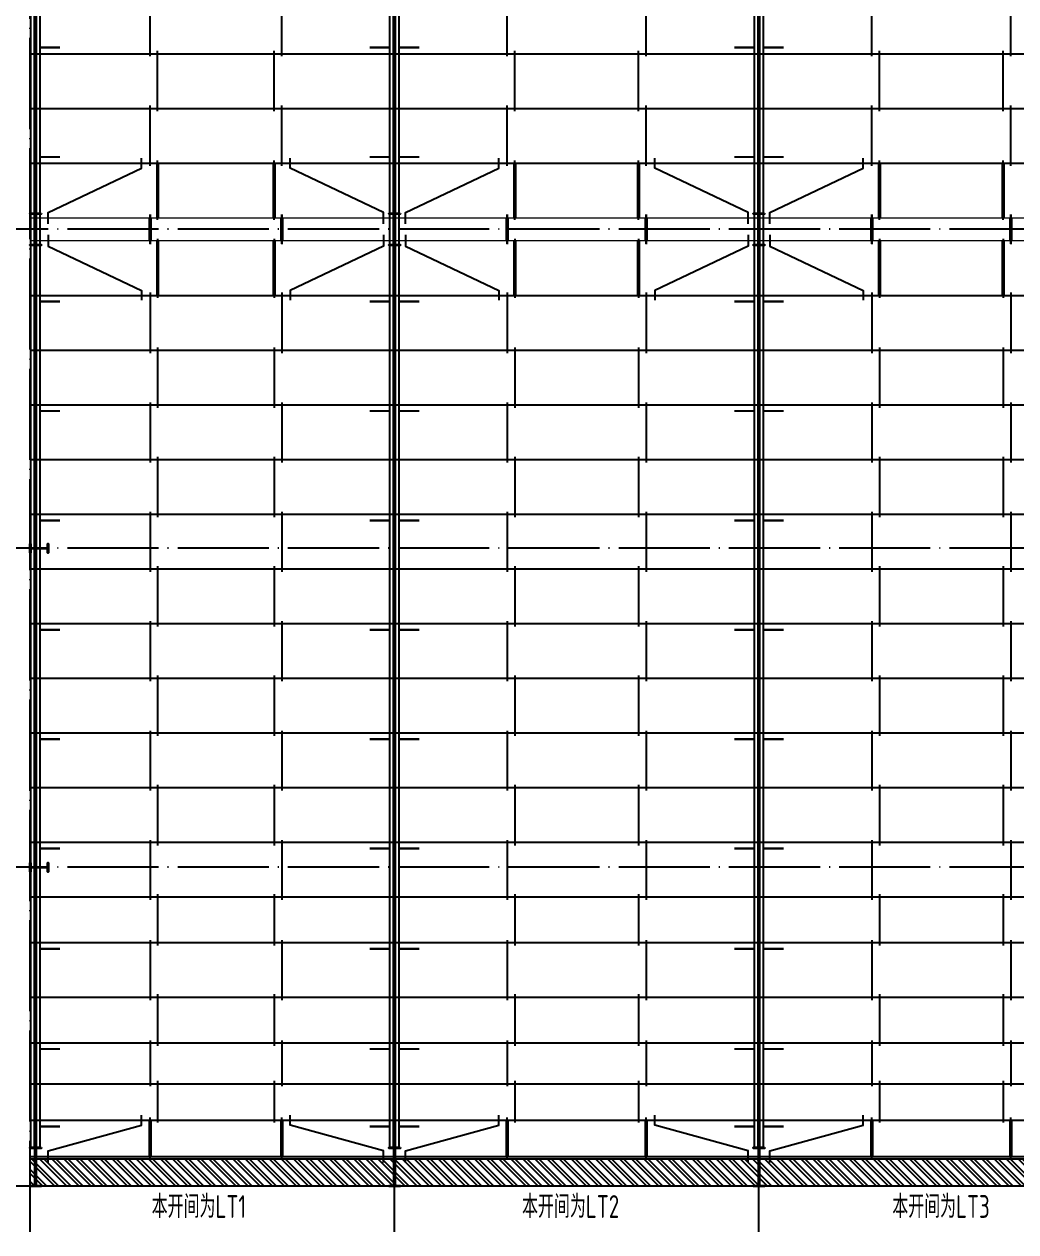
# Model space of a CAD drawing. Extents: x 293620 to 503924, y -252071 to 755100.
# Drawn here: x 389587 to 411355, y 191869 to 218371 of the extents above; entities that cross this region are included whole.
import ezdxf

# ---------------------------------------------------------------- set-up
doc = ezdxf.new("R2010")
doc.units = 0
doc.header["$LTSCALE"] = 1000
doc.header["$MEASUREMENT"] = 0
doc.linetypes.add('DASH', pattern=[0.35, 0.25, -0.1])
doc.linetypes.add('DOTE', pattern=[2.42, 2, -0.2, 0.02, -0.2])
for name, color, linetype in [('3T_WOOD', 21, 'Continuous'), ('DOTE', 14, 'DOTE'), ('SURFACE', 6, 'Continuous'), ('TEXT', 7, 'Continuous'), ('屋面隅撑', 7, 'Continuous'), ('檩条拉条', 253, 'Continuous')]:
    doc.layers.add(name, color=color, linetype=linetype)
doc.layers.add('Pkpm_柱子', color=3, linetype='Continuous', lineweight=35)
doc.styles.add('TSSD_Label', font='Tssdeng.shx', dxfattribs={"width": 0.7, "bigfont": 'hztxt.shx'})

# ---------------------------------------------------------------- blocks, each defined once
blk = doc.blocks.new('AW3423W423423423')
at = {"layer": 'Pkpm_柱子'}
for points in [[(389957, 214219), (389957, 214207), (389842, 214207), (389842, 213531), (389957, 213531), (389957, 213519), (389717, 213519), (389717, 213531), (389832, 213531), (389832, 214207), (389717, 214207), (389717, 214219)], [(397837, 214219), (397837, 214207), (397722, 214207), (397722, 213531), (397837, 213531), (397837, 213519), (397597, 213519), (397597, 213531), (397712, 213531), (397712, 214207), (397597, 214207), (397597, 214219)], [(405837, 214219), (405837, 214207), (405722, 214207), (405722, 213531), (405837, 213531), (405837, 213519), (405597, 213519), (405597, 213531), (405712, 213531), (405712, 214207), (405597, 214207), (405597, 214219)], [(389717, 206969), (389729, 206969), (389729, 206874), (390105, 206874), (390105, 206969), (390117, 206969), (390117, 206769), (390105, 206769), (390105, 206864), (389729, 206864), (389729, 206769), (389717, 206769)], [(389717, 199969), (389729, 199969), (389729, 199874), (390105, 199874), (390105, 199969), (390117, 199969), (390117, 199769), (390105, 199769), (390105, 199864), (389729, 199864), (389729, 199769), (389717, 199769)], [(389957, 193719), (389957, 193707), (389842, 193707), (389842, 192881), (389957, 192881), (389957, 192869), (389717, 192869), (389717, 192881), (389832, 192881), (389832, 193707), (389717, 193707), (389717, 193719)], [(397837, 193719), (397837, 193707), (397722, 193707), (397722, 192881), (397837, 192881), (397837, 192869), (397597, 192869), (397597, 192881), (397712, 192881), (397712, 193707), (397597, 193707), (397597, 193719)], [(405837, 193719), (405837, 193707), (405722, 193707), (405722, 192881), (405837, 192881), (405837, 192869), (405597, 192869), (405597, 192881), (405712, 192881), (405712, 193707), (405597, 193707), (405597, 193719)]]:
    blk.add_hatch(color=256, dxfattribs=at).paths.add_polyline_path(points)
for points in [[(389957, 214219), (389957, 214207), (389842, 214207), (389842, 213531), (389957, 213531), (389957, 213519), (389717, 213519), (389717, 213531), (389832, 213531), (389832, 214207), (389717, 214207), (389717, 214219)], [(397837, 214219), (397837, 214207), (397722, 214207), (397722, 213531), (397837, 213531), (397837, 213519), (397597, 213519), (397597, 213531), (397712, 213531), (397712, 214207), (397597, 214207), (397597, 214219)], [(405837, 214219), (405837, 214207), (405722, 214207), (405722, 213531), (405837, 213531), (405837, 213519), (405597, 213519), (405597, 213531), (405712, 213531), (405712, 214207), (405597, 214207), (405597, 214219)], [(389717, 206969), (389729, 206969), (389729, 206874), (390105, 206874), (390105, 206969), (390117, 206969), (390117, 206769), (390105, 206769), (390105, 206864), (389729, 206864), (389729, 206769), (389717, 206769)], [(389717, 199969), (389729, 199969), (389729, 199874), (390105, 199874), (390105, 199969), (390117, 199969), (390117, 199769), (390105, 199769), (390105, 199864), (389729, 199864), (389729, 199769), (389717, 199769)], [(389957, 193719), (389957, 193707), (389842, 193707), (389842, 192881), (389957, 192881), (389957, 192869), (389717, 192869), (389717, 192881), (389832, 192881), (389832, 193707), (389717, 193707), (389717, 193719)], [(397837, 193719), (397837, 193707), (397722, 193707), (397722, 192881), (397837, 192881), (397837, 192869), (397597, 192869), (397597, 192881), (397712, 192881), (397712, 193707), (397597, 193707), (397597, 193719)], [(405837, 193719), (405837, 193707), (405722, 193707), (405722, 192881), (405837, 192881), (405837, 192869), (405597, 192869), (405597, 192881), (405712, 192881), (405712, 193707), (405597, 193707), (405597, 193719)]]:
    blk.add_lwpolyline(points, close=True, dxfattribs=at)

msp = doc.modelspace()

# ---------------------------------------------------------------- hatches: boundary and pattern name
at = {"ltscale": 0.5}
h = msp.add_hatch(dxfattribs=at)
h.set_pattern_fill('金属', color=1, scale=75, angle=-360, style=0)
h.set_pattern_definition([(315, (-1189676.16, 168823.76), (-132.582521, -132.582521), []), (315, (-1189587.77, 168823.76), (-132.582521, -132.582521), [])])
h.paths.add_polyline_path([(389716.8, 193468.9), (461716.8, 193468.9), (461716.8, 192868.9), (389716.8, 192868.9)])

# ---------------------------------------------------------------- linework, layer by layer
at = {"color": 35, "linetype": 'ByBlock', "ltscale": 3}
for p, q in [((389736.8, 193718.9), (389736.8, 234018.9)), ((389816.8, 193718.9), (389816.8, 234018.9)), ((389856.8, 193718.9), (389856.8, 234018.9)), ((389936.8, 193718.9), (389936.8, 234018.9)), ((397616.8, 193718.9), (397616.8, 234018.9)), ((397696.8, 193718.9), (397696.8, 234018.9)), ((397736.8, 193718.9), (397736.8, 234018.9)), ((397816.8, 193718.9), (397816.8, 234018.9)), ((405616.8, 193718.9), (405616.8, 234018.9)), ((405696.8, 193718.9), (405696.8, 234018.9)), ((405736.8, 193718.9), (405736.8, 234018.9)), ((405816.8, 193718.9), (405816.8, 234018.9))]:
    msp.add_line(p, q, dxfattribs=at)
at = {"color": 2}
for p, q in [((392350.2, 217671.2), (392350.2, 218984)), ((395242.4, 217671.2), (395242.4, 218984)), ((400191.3, 217671.2), (400191.3, 218984)), ((403242.4, 217671.2), (403242.4, 218984)), ((408191.3, 217671.2), (408191.3, 218984)), ((411242.4, 217671.2), (411242.4, 218984)), ((392517.5, 216460.4), (392517.5, 217787.5)), ((395075.1, 216460.4), (395075.1, 217787.5)), ((400358.6, 216460.4), (400358.6, 217787.5)), ((403075.1, 216460.4), (403075.1, 217787.5)), ((408358.6, 216460.4), (408358.6, 217787.5)), ((411075.1, 216460.4), (411075.1, 217787.5)), ((392350.2, 215259.2), (392350.2, 216587.7)), ((395242.4, 215259.2), (395242.4, 216587.7)), ((400191.3, 215259.2), (400191.3, 216587.7)), ((403242.4, 215259.2), (403242.4, 216587.7)), ((408191.3, 215259.2), (408191.3, 216587.7)), ((411242.4, 215259.2), (411242.4, 216587.7)), ((392517.5, 214075.9), (392517.5, 215375.4)), ((395075.1, 214075.9), (395075.1, 215375.4)), ((400358.6, 214075.9), (400358.6, 215375.4)), ((403075.1, 214075.9), (403075.1, 215375.4)), ((408358.6, 214075.9), (408358.6, 215375.4)), ((411075.1, 214075.9), (411075.1, 215375.4)), ((392350.2, 213554.5), (392350.2, 214195.3)), ((392350.2, 213554.5), (392350.2, 214195.3)), ((392350.2, 213554.5), (392350.2, 214195.3)), ((392350.2, 213554.5), (392350.2, 214195.3)), ((392350.2, 213554.5), (392350.2, 214195.3)), ((392350.2, 213554.5), (392350.2, 214195.3)), ((392350.2, 213554.5), (392350.2, 214195.3)), ((392350.2, 213554.5), (392350.2, 214195.3)), ((392350.2, 213550.5), (392350.2, 214191.3)), ((392350.2, 213550.5), (392350.2, 214191.3)), ((392350.2, 213550.5), (392350.2, 214191.3)), ((392350.2, 213550.5), (392350.2, 214191.3)), ((392350.2, 213550.5), (392350.2, 214191.3)), ((392350.2, 213550.5), (392350.2, 214191.3)), ((392350.2, 213550.5), (392350.2, 214191.3)), ((392350.2, 213550.5), (392350.2, 214191.3)), ((392350.2, 213550.5), (392350.2, 214191.3)), ((392350.2, 213550.5), (392350.2, 214191.3)), ((392350.2, 213550.5), (392350.2, 214191.3)), ((392350.2, 213550.5), (392350.2, 214191.3)), ((392350.2, 213550.5), (392350.2, 214191.3)), ((392350.2, 213550.5), (392350.2, 214191.3)), ((392350.2, 213550.5), (392350.2, 214191.3)), ((392350.2, 213550.5), (392350.2, 214191.3)), ((392350.2, 214191.3), (392350.2, 213550.5)), ((392350.2, 214191.3), (392350.2, 213550.5)), ((392350.2, 214191.3), (392350.2, 213550.5)), ((392350.2, 214191.3), (392350.2, 213550.5)), ((392350.2, 214191.3), (392350.2, 213550.5)), ((392350.2, 214191.3), (392350.2, 213550.5)), ((392350.2, 214191.3), (392350.2, 213550.5)), ((392350.2, 214191.3), (392350.2, 213550.5)), ((392350.2, 214187.3), (392350.2, 213546.5)), ((392350.2, 214187.3), (392350.2, 213546.5)), ((392350.2, 214187.3), (392350.2, 213546.5)), ((392350.2, 214187.3), (392350.2, 213546.5)), ((392350.2, 214187.3), (392350.2, 213546.5)), ((392350.2, 214187.3), (392350.2, 213546.5)), ((392350.2, 214187.3), (392350.2, 213546.5)), ((392350.2, 214187.3), (392350.2, 213546.5)), ((392350.2, 213546.5), (392350.2, 214187.3)), ((392350.2, 213546.5), (392350.2, 214187.3)), ((392350.2, 213546.5), (392350.2, 214187.3)), ((392350.2, 213546.5), (392350.2, 214187.3)), ((392350.2, 213546.5), (392350.2, 214187.3)), ((392350.2, 213546.5), (392350.2, 214187.3)), ((392350.2, 213546.5), (392350.2, 214187.3)), ((392350.2, 213546.5), (392350.2, 214187.3)), ((392350.2, 214187.3), (392350.2, 213546.5)), ((392350.2, 214187.3), (392350.2, 213546.5)), ((392350.2, 214187.3), (392350.2, 213546.5)), ((392350.2, 214187.3), (392350.2, 213546.5)), ((392350.2, 214187.3), (392350.2, 213546.5)), ((392350.2, 214187.3), (392350.2, 213546.5)), ((392350.2, 214187.3), (392350.2, 213546.5)), ((392350.2, 214187.3), (392350.2, 213546.5)), ((392350.2, 214183.3), (392350.2, 213542.5)), ((392350.2, 214183.3), (392350.2, 213542.5)), ((392350.2, 214183.3), (392350.2, 213542.5)), ((392350.2, 214183.3), (392350.2, 213542.5)), ((392350.2, 214183.3), (392350.2, 213542.5)), ((392350.2, 214183.3), (392350.2, 213542.5)), ((392350.2, 214183.3), (392350.2, 213542.5)), ((392350.2, 214183.3), (392350.2, 213542.5)), ((395242.4, 213554.5), (395242.4, 214195.3)), ((395242.4, 213554.5), (395242.4, 214195.3)), ((395242.4, 213554.5), (395242.4, 214195.3)), ((395242.4, 213554.5), (395242.4, 214195.3)), ((395242.4, 213554.5), (395242.4, 214195.3)), ((395242.4, 213554.5), (395242.4, 214195.3)), ((395242.4, 213554.5), (395242.4, 214195.3)), ((395242.4, 213554.5), (395242.4, 214195.3)), ((395242.4, 213550.5), (395242.4, 214191.3)), ((395242.4, 213550.5), (395242.4, 214191.3)), ((395242.4, 213550.5), (395242.4, 214191.3)), ((395242.4, 213550.5), (395242.4, 214191.3)), ((395242.4, 213550.5), (395242.4, 214191.3)), ((395242.4, 213550.5), (395242.4, 214191.3)), ((395242.4, 213550.5), (395242.4, 214191.3)), ((395242.4, 213550.5), (395242.4, 214191.3)), ((395242.4, 213550.5), (395242.4, 214191.3)), ((395242.4, 213550.5), (395242.4, 214191.3)), ((395242.4, 213550.5), (395242.4, 214191.3)), ((395242.4, 213550.5), (395242.4, 214191.3)), ((395242.4, 213550.5), (395242.4, 214191.3)), ((395242.4, 213550.5), (395242.4, 214191.3)), ((395242.4, 213550.5), (395242.4, 214191.3)), ((395242.4, 213550.5), (395242.4, 214191.3)), ((395242.4, 214191.3), (395242.4, 213550.5)), ((395242.4, 214191.3), (395242.4, 213550.5)), ((395242.4, 214191.3), (395242.4, 213550.5)), ((395242.4, 214191.3), (395242.4, 213550.5)), ((395242.4, 214191.3), (395242.4, 213550.5)), ((395242.4, 214191.3), (395242.4, 213550.5)), ((395242.4, 214191.3), (395242.4, 213550.5)), ((395242.4, 214191.3), (395242.4, 213550.5)), ((395242.4, 214187.3), (395242.4, 213546.5)), ((395242.4, 214187.3), (395242.4, 213546.5)), ((395242.4, 214187.3), (395242.4, 213546.5)), ((395242.4, 214187.3), (395242.4, 213546.5)), ((395242.4, 214187.3), (395242.4, 213546.5)), ((395242.4, 214187.3), (395242.4, 213546.5)), ((395242.4, 214187.3), (395242.4, 213546.5)), ((395242.4, 214187.3), (395242.4, 213546.5)), ((395242.4, 213546.5), (395242.4, 214187.3)), ((395242.4, 213546.5), (395242.4, 214187.3)), ((395242.4, 213546.5), (395242.4, 214187.3)), ((395242.4, 213546.5), (395242.4, 214187.3)), ((395242.4, 213546.5), (395242.4, 214187.3)), ((395242.4, 213546.5), (395242.4, 214187.3)), ((395242.4, 213546.5), (395242.4, 214187.3)), ((395242.4, 213546.5), (395242.4, 214187.3)), ((395242.4, 214187.3), (395242.4, 213546.5)), ((395242.4, 214187.3), (395242.4, 213546.5)), ((395242.4, 214187.3), (395242.4, 213546.5)), ((395242.4, 214187.3), (395242.4, 213546.5)), ((395242.4, 214187.3), (395242.4, 213546.5)), ((395242.4, 214187.3), (395242.4, 213546.5)), ((395242.4, 214187.3), (395242.4, 213546.5)), ((395242.4, 214187.3), (395242.4, 213546.5)), ((395242.4, 214183.3), (395242.4, 213542.5)), ((395242.4, 214183.3), (395242.4, 213542.5)), ((395242.4, 214183.3), (395242.4, 213542.5)), ((395242.4, 214183.3), (395242.4, 213542.5)), ((395242.4, 214183.3), (395242.4, 213542.5)), ((395242.4, 214183.3), (395242.4, 213542.5)), ((395242.4, 214183.3), (395242.4, 213542.5)), ((395242.4, 214183.3), (395242.4, 213542.5)), ((400191.3, 213554.5), (400191.3, 214195.3)), ((400191.3, 213554.5), (400191.3, 214195.3)), ((400191.3, 213554.5), (400191.3, 214195.3)), ((400191.3, 213554.5), (400191.3, 214195.3)), ((400191.3, 213554.5), (400191.3, 214195.3)), ((400191.3, 213554.5), (400191.3, 214195.3)), ((400191.3, 213554.5), (400191.3, 214195.3)), ((400191.3, 213554.5), (400191.3, 214195.3)), ((400191.3, 213550.5), (400191.3, 214191.3)), ((400191.3, 213550.5), (400191.3, 214191.3)), ((400191.3, 213550.5), (400191.3, 214191.3)), ((400191.3, 213550.5), (400191.3, 214191.3)), ((400191.3, 213550.5), (400191.3, 214191.3)), ((400191.3, 213550.5), (400191.3, 214191.3)), ((400191.3, 213550.5), (400191.3, 214191.3)), ((400191.3, 213550.5), (400191.3, 214191.3)), ((400191.3, 213550.5), (400191.3, 214191.3)), ((400191.3, 213550.5), (400191.3, 214191.3)), ((400191.3, 213550.5), (400191.3, 214191.3)), ((400191.3, 213550.5), (400191.3, 214191.3)), ((400191.3, 213550.5), (400191.3, 214191.3)), ((400191.3, 213550.5), (400191.3, 214191.3)), ((400191.3, 213550.5), (400191.3, 214191.3)), ((400191.3, 213550.5), (400191.3, 214191.3)), ((400191.3, 214191.3), (400191.3, 213550.5)), ((400191.3, 214191.3), (400191.3, 213550.5)), ((400191.3, 214191.3), (400191.3, 213550.5)), ((400191.3, 214191.3), (400191.3, 213550.5)), ((400191.3, 214191.3), (400191.3, 213550.5)), ((400191.3, 214191.3), (400191.3, 213550.5)), ((400191.3, 214191.3), (400191.3, 213550.5)), ((400191.3, 214191.3), (400191.3, 213550.5)), ((400191.3, 214187.3), (400191.3, 213546.5)), ((400191.3, 214187.3), (400191.3, 213546.5)), ((400191.3, 214187.3), (400191.3, 213546.5)), ((400191.3, 214187.3), (400191.3, 213546.5)), ((400191.3, 214187.3), (400191.3, 213546.5)), ((400191.3, 214187.3), (400191.3, 213546.5)), ((400191.3, 214187.3), (400191.3, 213546.5)), ((400191.3, 214187.3), (400191.3, 213546.5)), ((400191.3, 213546.5), (400191.3, 214187.3)), ((400191.3, 213546.5), (400191.3, 214187.3)), ((400191.3, 213546.5), (400191.3, 214187.3)), ((400191.3, 213546.5), (400191.3, 214187.3)), ((400191.3, 213546.5), (400191.3, 214187.3)), ((400191.3, 213546.5), (400191.3, 214187.3)), ((400191.3, 213546.5), (400191.3, 214187.3)), ((400191.3, 213546.5), (400191.3, 214187.3)), ((400191.3, 214187.3), (400191.3, 213546.5)), ((400191.3, 214187.3), (400191.3, 213546.5)), ((400191.3, 214187.3), (400191.3, 213546.5)), ((400191.3, 214187.3), (400191.3, 213546.5)), ((400191.3, 214187.3), (400191.3, 213546.5)), ((400191.3, 214187.3), (400191.3, 213546.5)), ((400191.3, 214187.3), (400191.3, 213546.5)), ((400191.3, 214187.3), (400191.3, 213546.5)), ((400191.3, 214183.3), (400191.3, 213542.5)), ((400191.3, 214183.3), (400191.3, 213542.5)), ((400191.3, 214183.3), (400191.3, 213542.5)), ((400191.3, 214183.3), (400191.3, 213542.5)), ((400191.3, 214183.3), (400191.3, 213542.5)), ((400191.3, 214183.3), (400191.3, 213542.5)), ((400191.3, 214183.3), (400191.3, 213542.5)), ((400191.3, 214183.3), (400191.3, 213542.5)), ((403242.4, 213554.5), (403242.4, 214195.3)), ((403242.4, 213554.5), (403242.4, 214195.3)), ((403242.4, 213554.5), (403242.4, 214195.3)), ((403242.4, 213554.5), (403242.4, 214195.3)), ((403242.4, 213554.5), (403242.4, 214195.3)), ((403242.4, 213554.5), (403242.4, 214195.3)), ((403242.4, 213554.5), (403242.4, 214195.3)), ((403242.4, 213554.5), (403242.4, 214195.3)), ((403242.4, 213550.5), (403242.4, 214191.3)), ((403242.4, 213550.5), (403242.4, 214191.3)), ((403242.4, 213550.5), (403242.4, 214191.3)), ((403242.4, 213550.5), (403242.4, 214191.3)), ((403242.4, 213550.5), (403242.4, 214191.3)), ((403242.4, 213550.5), (403242.4, 214191.3)), ((403242.4, 213550.5), (403242.4, 214191.3)), ((403242.4, 213550.5), (403242.4, 214191.3)), ((403242.4, 213550.5), (403242.4, 214191.3)), ((403242.4, 213550.5), (403242.4, 214191.3)), ((403242.4, 213550.5), (403242.4, 214191.3)), ((403242.4, 213550.5), (403242.4, 214191.3)), ((403242.4, 213550.5), (403242.4, 214191.3)), ((403242.4, 213550.5), (403242.4, 214191.3)), ((403242.4, 213550.5), (403242.4, 214191.3)), ((403242.4, 213550.5), (403242.4, 214191.3)), ((403242.4, 214191.3), (403242.4, 213550.5)), ((403242.4, 214191.3), (403242.4, 213550.5)), ((403242.4, 214191.3), (403242.4, 213550.5)), ((403242.4, 214191.3), (403242.4, 213550.5)), ((403242.4, 214191.3), (403242.4, 213550.5)), ((403242.4, 214191.3), (403242.4, 213550.5)), ((403242.4, 214191.3), (403242.4, 213550.5)), ((403242.4, 214191.3), (403242.4, 213550.5)), ((403242.4, 214187.3), (403242.4, 213546.5)), ((403242.4, 214187.3), (403242.4, 213546.5)), ((403242.4, 214187.3), (403242.4, 213546.5)), ((403242.4, 214187.3), (403242.4, 213546.5)), ((403242.4, 214187.3), (403242.4, 213546.5)), ((403242.4, 214187.3), (403242.4, 213546.5)), ((403242.4, 214187.3), (403242.4, 213546.5)), ((403242.4, 214187.3), (403242.4, 213546.5)), ((403242.4, 213546.5), (403242.4, 214187.3)), ((403242.4, 213546.5), (403242.4, 214187.3)), ((403242.4, 213546.5), (403242.4, 214187.3)), ((403242.4, 213546.5), (403242.4, 214187.3)), ((403242.4, 213546.5), (403242.4, 214187.3)), ((403242.4, 213546.5), (403242.4, 214187.3)), ((403242.4, 213546.5), (403242.4, 214187.3)), ((403242.4, 213546.5), (403242.4, 214187.3)), ((403242.4, 214187.3), (403242.4, 213546.5)), ((403242.4, 214187.3), (403242.4, 213546.5)), ((403242.4, 214187.3), (403242.4, 213546.5)), ((403242.4, 214187.3), (403242.4, 213546.5)), ((403242.4, 214187.3), (403242.4, 213546.5)), ((403242.4, 214187.3), (403242.4, 213546.5)), ((403242.4, 214187.3), (403242.4, 213546.5)), ((403242.4, 214187.3), (403242.4, 213546.5)), ((403242.4, 214183.3), (403242.4, 213542.5)), ((403242.4, 214183.3), (403242.4, 213542.5)), ((403242.4, 214183.3), (403242.4, 213542.5)), ((403242.4, 214183.3), (403242.4, 213542.5)), ((403242.4, 214183.3), (403242.4, 213542.5)), ((403242.4, 214183.3), (403242.4, 213542.5)), ((403242.4, 214183.3), (403242.4, 213542.5)), ((403242.4, 214183.3), (403242.4, 213542.5)), ((408191.3, 213554.5), (408191.3, 214195.3)), ((408191.3, 213554.5), (408191.3, 214195.3)), ((408191.3, 213554.5), (408191.3, 214195.3)), ((408191.3, 213554.5), (408191.3, 214195.3)), ((408191.3, 213554.5), (408191.3, 214195.3)), ((408191.3, 213554.5), (408191.3, 214195.3)), ((408191.3, 213554.5), (408191.3, 214195.3)), ((408191.3, 213554.5), (408191.3, 214195.3)), ((408191.3, 213550.5), (408191.3, 214191.3)), ((408191.3, 213550.5), (408191.3, 214191.3)), ((408191.3, 213550.5), (408191.3, 214191.3)), ((408191.3, 213550.5), (408191.3, 214191.3)), ((408191.3, 213550.5), (408191.3, 214191.3)), ((408191.3, 213550.5), (408191.3, 214191.3)), ((408191.3, 213550.5), (408191.3, 214191.3)), ((408191.3, 213550.5), (408191.3, 214191.3)), ((408191.3, 213550.5), (408191.3, 214191.3)), ((408191.3, 213550.5), (408191.3, 214191.3)), ((408191.3, 213550.5), (408191.3, 214191.3)), ((408191.3, 213550.5), (408191.3, 214191.3)), ((408191.3, 213550.5), (408191.3, 214191.3)), ((408191.3, 213550.5), (408191.3, 214191.3)), ((408191.3, 213550.5), (408191.3, 214191.3)), ((408191.3, 213550.5), (408191.3, 214191.3)), ((408191.3, 214191.3), (408191.3, 213550.5)), ((408191.3, 214191.3), (408191.3, 213550.5)), ((408191.3, 214191.3), (408191.3, 213550.5)), ((408191.3, 214191.3), (408191.3, 213550.5)), ((408191.3, 214191.3), (408191.3, 213550.5)), ((408191.3, 214191.3), (408191.3, 213550.5)), ((408191.3, 214191.3), (408191.3, 213550.5)), ((408191.3, 214191.3), (408191.3, 213550.5)), ((408191.3, 214187.3), (408191.3, 213546.5)), ((408191.3, 214187.3), (408191.3, 213546.5)), ((408191.3, 214187.3), (408191.3, 213546.5)), ((408191.3, 214187.3), (408191.3, 213546.5)), ((408191.3, 214187.3), (408191.3, 213546.5)), ((408191.3, 214187.3), (408191.3, 213546.5)), ((408191.3, 214187.3), (408191.3, 213546.5)), ((408191.3, 214187.3), (408191.3, 213546.5)), ((408191.3, 213546.5), (408191.3, 214187.3)), ((408191.3, 213546.5), (408191.3, 214187.3)), ((408191.3, 213546.5), (408191.3, 214187.3)), ((408191.3, 213546.5), (408191.3, 214187.3)), ((408191.3, 213546.5), (408191.3, 214187.3)), ((408191.3, 213546.5), (408191.3, 214187.3)), ((408191.3, 213546.5), (408191.3, 214187.3)), ((408191.3, 213546.5), (408191.3, 214187.3)), ((408191.3, 214187.3), (408191.3, 213546.5)), ((408191.3, 214187.3), (408191.3, 213546.5)), ((408191.3, 214187.3), (408191.3, 213546.5)), ((408191.3, 214187.3), (408191.3, 213546.5)), ((408191.3, 214187.3), (408191.3, 213546.5)), ((408191.3, 214187.3), (408191.3, 213546.5)), ((408191.3, 214187.3), (408191.3, 213546.5)), ((408191.3, 214187.3), (408191.3, 213546.5)), ((408191.3, 214183.3), (408191.3, 213542.5)), ((408191.3, 214183.3), (408191.3, 213542.5)), ((408191.3, 214183.3), (408191.3, 213542.5)), ((408191.3, 214183.3), (408191.3, 213542.5)), ((408191.3, 214183.3), (408191.3, 213542.5)), ((408191.3, 214183.3), (408191.3, 213542.5)), ((408191.3, 214183.3), (408191.3, 213542.5)), ((408191.3, 214183.3), (408191.3, 213542.5)), ((411242.4, 213554.5), (411242.4, 214195.3)), ((411242.4, 213554.5), (411242.4, 214195.3)), ((411242.4, 213554.5), (411242.4, 214195.3)), ((411242.4, 213554.5), (411242.4, 214195.3)), ((411242.4, 213554.5), (411242.4, 214195.3)), ((411242.4, 213554.5), (411242.4, 214195.3)), ((411242.4, 213554.5), (411242.4, 214195.3)), ((411242.4, 213554.5), (411242.4, 214195.3)), ((411242.4, 213550.5), (411242.4, 214191.3)), ((411242.4, 213550.5), (411242.4, 214191.3)), ((411242.4, 213550.5), (411242.4, 214191.3)), ((411242.4, 213550.5), (411242.4, 214191.3)), ((411242.4, 213550.5), (411242.4, 214191.3)), ((411242.4, 213550.5), (411242.4, 214191.3)), ((411242.4, 213550.5), (411242.4, 214191.3)), ((411242.4, 213550.5), (411242.4, 214191.3)), ((411242.4, 213550.5), (411242.4, 214191.3)), ((411242.4, 213550.5), (411242.4, 214191.3)), ((411242.4, 213550.5), (411242.4, 214191.3)), ((411242.4, 213550.5), (411242.4, 214191.3)), ((411242.4, 213550.5), (411242.4, 214191.3)), ((411242.4, 213550.5), (411242.4, 214191.3)), ((411242.4, 213550.5), (411242.4, 214191.3)), ((411242.4, 213550.5), (411242.4, 214191.3)), ((411242.4, 214191.3), (411242.4, 213550.5)), ((411242.4, 214191.3), (411242.4, 213550.5)), ((411242.4, 214191.3), (411242.4, 213550.5)), ((411242.4, 214191.3), (411242.4, 213550.5)), ((411242.4, 214191.3), (411242.4, 213550.5)), ((411242.4, 214191.3), (411242.4, 213550.5)), ((411242.4, 214191.3), (411242.4, 213550.5)), ((411242.4, 214191.3), (411242.4, 213550.5)), ((411242.4, 214187.3), (411242.4, 213546.5)), ((411242.4, 214187.3), (411242.4, 213546.5)), ((411242.4, 214187.3), (411242.4, 213546.5)), ((411242.4, 214187.3), (411242.4, 213546.5)), ((411242.4, 214187.3), (411242.4, 213546.5)), ((411242.4, 214187.3), (411242.4, 213546.5)), ((411242.4, 214187.3), (411242.4, 213546.5)), ((411242.4, 214187.3), (411242.4, 213546.5)), ((411242.4, 213546.5), (411242.4, 214187.3)), ((411242.4, 213546.5), (411242.4, 214187.3)), ((411242.4, 213546.5), (411242.4, 214187.3)), ((411242.4, 213546.5), (411242.4, 214187.3)), ((411242.4, 213546.5), (411242.4, 214187.3)), ((411242.4, 213546.5), (411242.4, 214187.3)), ((411242.4, 213546.5), (411242.4, 214187.3)), ((411242.4, 213546.5), (411242.4, 214187.3)), ((411242.4, 214187.3), (411242.4, 213546.5)), ((411242.4, 214187.3), (411242.4, 213546.5)), ((411242.4, 214187.3), (411242.4, 213546.5)), ((411242.4, 214187.3), (411242.4, 213546.5)), ((411242.4, 214187.3), (411242.4, 213546.5)), ((411242.4, 214187.3), (411242.4, 213546.5)), ((411242.4, 214187.3), (411242.4, 213546.5)), ((411242.4, 214187.3), (411242.4, 213546.5)), ((411242.4, 214183.3), (411242.4, 213542.5)), ((411242.4, 214183.3), (411242.4, 213542.5)), ((411242.4, 214183.3), (411242.4, 213542.5)), ((411242.4, 214183.3), (411242.4, 213542.5)), ((411242.4, 214183.3), (411242.4, 213542.5)), ((411242.4, 214183.3), (411242.4, 213542.5)), ((411242.4, 214183.3), (411242.4, 213542.5)), ((411242.4, 214183.3), (411242.4, 213542.5)), ((392517.5, 213661.8), (392517.5, 212362.3)), ((395075.1, 213661.8), (395075.1, 212362.3)), ((400358.6, 213661.8), (400358.6, 212362.3)), ((403075.1, 213661.8), (403075.1, 212362.3)), ((408358.6, 213661.8), (408358.6, 212362.3)), ((411075.1, 213661.8), (411075.1, 212362.3)), ((392350.2, 212478.6), (392350.2, 211150.1)), ((395242.4, 212478.6), (395242.4, 211150.1)), ((400191.3, 212478.6), (400191.3, 211150.1)), ((403242.4, 212478.6), (403242.4, 211150.1)), ((408191.3, 212478.6), (408191.3, 211150.1)), ((411242.4, 212478.6), (411242.4, 211150.1)), ((392517.5, 211277.4), (392517.5, 209950.3)), ((395075.1, 211277.4), (395075.1, 209950.3)), ((400358.6, 211277.4), (400358.6, 209950.3)), ((403075.1, 211277.4), (403075.1, 209950.3)), ((408358.6, 211277.4), (408358.6, 209950.3)), ((411075.1, 211277.4), (411075.1, 209950.3)), ((392350.2, 210066.6), (392350.2, 208753.7)), ((395242.4, 210066.6), (395242.4, 208753.7)), ((400191.3, 210066.6), (400191.3, 208753.7)), ((403242.4, 210066.6), (403242.4, 208753.7)), ((408191.3, 210066.6), (408191.3, 208753.7)), ((411242.4, 210066.6), (411242.4, 208753.7)), ((392517.5, 208877.4), (392517.5, 207550.3)), ((395075.1, 208877.4), (395075.1, 207550.3)), ((400358.6, 208877.4), (400358.6, 207550.3)), ((403075.1, 208877.4), (403075.1, 207550.3)), ((408358.6, 208877.4), (408358.6, 207550.3)), ((411075.1, 208877.4), (411075.1, 207550.3)), ((392350.2, 207666.6), (392350.2, 206353.7)), ((395242.4, 207666.6), (395242.4, 206353.7)), ((400191.3, 207666.6), (400191.3, 206353.7)), ((403242.4, 207666.6), (403242.4, 206353.7)), ((408191.3, 207666.6), (408191.3, 206353.7)), ((411242.4, 207666.6), (411242.4, 206353.7)), ((392517.5, 206477.4), (392517.5, 205150.3)), ((395075.1, 206477.4), (395075.1, 205150.3)), ((400358.6, 206477.4), (400358.6, 205150.3)), ((403075.1, 206477.4), (403075.1, 205150.3)), ((408358.6, 206477.4), (408358.6, 205150.3)), ((411075.1, 206477.4), (411075.1, 205150.3)), ((392350.2, 205266.6), (392350.2, 203953.7)), ((395242.4, 205266.6), (395242.4, 203953.7)), ((400191.3, 205266.6), (400191.3, 203953.7)), ((403242.4, 205266.6), (403242.4, 203953.7)), ((408191.3, 205266.6), (408191.3, 203953.7)), ((411242.4, 205266.6), (411242.4, 203953.7)), ((392517.5, 204077.4), (392517.5, 202750.3)), ((395075.1, 204077.4), (395075.1, 202750.3)), ((400358.6, 204077.4), (400358.6, 202750.3)), ((403075.1, 204077.4), (403075.1, 202750.3)), ((408358.6, 204077.4), (408358.6, 202750.3)), ((411075.1, 204077.4), (411075.1, 202750.3)), ((392350.2, 202866.6), (392350.2, 201553.7)), ((395242.4, 202866.6), (395242.4, 201553.7)), ((400191.3, 202866.6), (400191.3, 201553.7)), ((403242.4, 202866.6), (403242.4, 201553.7)), ((408191.3, 202866.6), (408191.3, 201553.7)), ((411242.4, 202866.6), (411242.4, 201553.7)), ((392517.5, 201677.4), (392517.5, 200350.3)), ((395075.1, 201677.4), (395075.1, 200350.3)), ((400358.6, 201677.4), (400358.6, 200350.3)), ((403075.1, 201677.4), (403075.1, 200350.3)), ((408358.6, 201677.4), (408358.6, 200350.3)), ((411075.1, 201677.4), (411075.1, 200350.3)), ((392350.2, 200466.6), (392350.2, 199153.7)), ((395242.4, 200466.6), (395242.4, 199153.7)), ((400191.3, 200466.6), (400191.3, 199153.7)), ((403242.4, 200466.6), (403242.4, 199153.7)), ((408191.3, 200466.6), (408191.3, 199153.7)), ((411242.4, 200466.6), (411242.4, 199153.7)), ((392517.5, 199282.6), (392517.5, 198150.3)), ((395075.1, 199282.6), (395075.1, 198150.3)), ((400358.6, 199282.6), (400358.6, 198150.3)), ((403075.1, 199282.6), (403075.1, 198150.3)), ((408358.6, 199282.6), (408358.6, 198150.3)), ((411075.1, 199282.6), (411075.1, 198150.3)), ((392350.2, 198266.6), (392350.2, 196953.7)), ((395242.4, 198266.6), (395242.4, 196953.7)), ((400191.3, 198266.6), (400191.3, 196953.7)), ((403242.4, 198266.6), (403242.4, 196953.7)), ((408191.3, 198266.6), (408191.3, 196953.7)), ((411242.4, 198266.6), (411242.4, 196953.7)), ((392517.5, 197082.6), (392517.5, 195950.3)), ((395075.1, 197082.6), (395075.1, 195950.3)), ((400358.6, 197082.6), (400358.6, 195950.3)), ((403075.1, 197082.6), (403075.1, 195950.3)), ((408358.6, 197082.6), (408358.6, 195950.3)), ((411075.1, 197082.6), (411075.1, 195950.3)), ((392350.2, 196066.6), (392350.2, 195067.4)), ((395242.4, 196066.6), (395242.4, 195067.4)), ((400191.3, 196066.6), (400191.3, 195067.4)), ((403242.4, 196066.6), (403242.4, 195067.4)), ((408191.3, 196066.6), (408191.3, 195067.4)), ((411242.4, 196066.6), (411242.4, 195067.4)), ((392517.5, 195182.6), (392517.5, 194268.3)), ((395075.1, 195182.6), (395075.1, 194268.3)), ((400358.6, 195182.6), (400358.6, 194268.3)), ((403075.1, 195182.6), (403075.1, 194268.3)), ((408358.6, 195182.6), (408358.6, 194268.3)), ((411075.1, 195182.6), (411075.1, 194268.3)), ((392350.2, 193480.2), (392350.2, 194375.7)), ((395242.4, 193480.2), (395242.4, 194375.7)), ((400191.3, 193480.2), (400191.3, 194375.7)), ((403242.4, 193480.2), (403242.4, 194375.7)), ((408191.3, 193480.2), (408191.3, 194375.7)), ((411242.4, 193480.2), (411242.4, 194375.7))]:
    msp.add_line(p, q, dxfattribs=at)
at = {"ltscale": 0.5}
for points in [[(390114.9, 213988.5), (390114.9, 214241), (392165.2, 215210.5), (392165.2, 215427)], [(397477.7, 213988.5), (397477.7, 214241), (395427.5, 215210.5), (395427.5, 215427)], [(397956, 213988.5), (397956, 214241), (400006.2, 215210.5), (400006.2, 215427)], [(405477.7, 213988.5), (405477.7, 214241), (403427.5, 215210.5), (403427.5, 215427)], [(405956, 213988.5), (405956, 214241), (408006.2, 215210.5), (408006.2, 215427)], [(390114.9, 213749.3), (390114.9, 213496.7), (392165.2, 212527.3), (392165.2, 212310.7)], [(397477.7, 213749.3), (397477.7, 213496.7), (395427.5, 212527.3), (395427.5, 212310.7)], [(397956, 213749.3), (397956, 213496.7), (400006.2, 212527.3), (400006.2, 212310.7)], [(405477.7, 213749.3), (405477.7, 213496.7), (403427.5, 212527.3), (403427.5, 212310.7)], [(405956, 213749.3), (405956, 213496.7), (408006.2, 212527.3), (408006.2, 212310.7)], [(390114.9, 193392.7), (390114.9, 193645.3), (392165.2, 194210.7), (392165.2, 194427.3)], [(397477.7, 193392.7), (397477.7, 193645.3), (395427.5, 194210.7), (395427.5, 194427.3)], [(397956, 193392.7), (397956, 193645.3), (400006.2, 194210.7), (400006.2, 194427.3)], [(405477.7, 193392.7), (405477.7, 193645.3), (403427.5, 194210.7), (403427.5, 194427.3)], [(405956, 193392.7), (405956, 193645.3), (408006.2, 194210.7), (408006.2, 194427.3)]]:
    msp.add_lwpolyline(points, dxfattribs=at)
msp.add_lwpolyline([(389716.8, 193468.9), (461716.8, 193468.9), (461716.8, 192868.9), (389716.8, 192868.9)], close=True)
at = {"layer": 'DOTE'}
for p, q in [((389716.8, 191868.9), (389716.8, 235868.9)), ((397716.8, 191868.9), (397716.8, 235868.9)), ((405716.8, 191868.9), (405716.8, 235868.9)), ((462716.8, 213868.9), (388716.8, 213868.9)), ((462716.8, 206868.9), (388716.8, 206868.9)), ((462716.8, 199868.9), (388716.8, 199868.9)), ((462716.8, 192868.9), (388716.8, 192868.9))]:
    msp.add_line(p, q, dxfattribs=at)
at = {"layer": 'SURFACE'}
for p, q in [((389736.8, 217718.8), (461696.8, 217718.8)), ((389736.8, 216518.8), (461696.8, 216518.8)), ((389736.8, 215318.8), (461696.8, 215318.8)), ((389736.8, 212419), (461696.8, 212419)), ((389736.8, 211219), (461696.8, 211219)), ((389736.8, 210019), (461696.8, 210019)), ((389736.8, 208819), (461696.8, 208819)), ((389736.8, 207619), (461696.8, 207619)), ((389736.8, 206419), (461696.8, 206419)), ((389736.8, 205219), (461696.8, 205219)), ((389736.8, 204019), (461696.8, 204019)), ((389736.8, 202819), (461696.8, 202819)), ((389736.8, 201619), (461696.8, 201619)), ((389736.8, 200419), (461696.8, 200419)), ((389736.8, 199219), (461696.8, 199219)), ((389736.8, 198219), (461696.8, 198219)), ((389736.8, 197019), (461696.8, 197019)), ((389736.8, 196019), (461696.8, 196019)), ((389736.8, 195119), (461696.8, 195119)), ((389736.8, 194319), (461696.8, 194319)), ((389736.8, 193519), (461696.8, 193519))]:
    msp.add_line(p, q, dxfattribs=at)
at = {"layer": 'SURFACE', "color": 4, "const_width": 30}
for points in [[(389736.8, 214118.8), (461696.8, 214118.8)], [(389736.8, 213619), (461696.8, 213619)]]:
    msp.add_lwpolyline(points, dxfattribs=at)
at = {"layer": '屋面隅撑', "color": 3, "linetype": 'DASH', "const_width": 50}
for points in [[(390376.2, 217855.9), (389931.8, 217855.9)], [(397616.8, 217855.9), (397172.4, 217855.9)], [(398261.2, 217855.9), (397816.8, 217855.9)], [(405616.8, 217855.9), (405172.4, 217855.9)], [(406261.2, 217855.9), (405816.8, 217855.9)], [(390376.2, 215455.9), (389931.8, 215455.9)], [(397616.8, 215455.9), (397172.4, 215455.9)], [(398261.2, 215455.9), (397816.8, 215455.9)], [(405616.8, 215455.9), (405172.4, 215455.9)], [(406261.2, 215455.9), (405816.8, 215455.9)], [(390376.2, 212281.8), (389931.8, 212281.8)], [(397616.8, 212281.8), (397172.4, 212281.8)], [(398261.2, 212281.8), (397816.8, 212281.8)], [(405616.8, 212281.8), (405172.4, 212281.8)], [(406261.2, 212281.8), (405816.8, 212281.8)], [(390376.2, 209881.8), (389931.8, 209881.8)], [(397616.8, 209881.8), (397172.4, 209881.8)], [(398261.2, 209881.8), (397816.8, 209881.8)], [(405616.8, 209881.8), (405172.4, 209881.8)], [(406261.2, 209881.8), (405816.8, 209881.8)], [(390376.2, 207481.8), (389931.8, 207481.8)], [(397616.8, 207481.8), (397172.4, 207481.8)], [(398261.2, 207481.8), (397816.8, 207481.8)], [(405616.8, 207481.8), (405172.4, 207481.8)], [(406261.2, 207481.8), (405816.8, 207481.8)], [(390376.2, 205081.8), (389931.8, 205081.8)], [(397616.8, 205081.8), (397172.4, 205081.8)], [(398261.2, 205081.8), (397816.8, 205081.8)], [(405616.8, 205081.8), (405172.4, 205081.8)], [(406261.2, 205081.8), (405816.8, 205081.8)], [(390376.2, 202681.8), (389931.8, 202681.8)], [(397616.8, 202681.8), (397172.4, 202681.8)], [(398261.2, 202681.8), (397816.8, 202681.8)], [(405616.8, 202681.8), (405172.4, 202681.8)], [(406261.2, 202681.8), (405816.8, 202681.8)], [(390376.2, 200281.8), (389931.8, 200281.8)], [(397616.8, 200281.8), (397172.4, 200281.8)], [(398261.2, 200281.8), (397816.8, 200281.8)], [(405616.8, 200281.8), (405172.4, 200281.8)], [(406261.2, 200281.8), (405816.8, 200281.8)], [(390376.2, 198081.8), (389931.8, 198081.8)], [(397616.8, 198081.8), (397172.4, 198081.8)], [(398261.2, 198081.8), (397816.8, 198081.8)], [(405616.8, 198081.8), (405172.4, 198081.8)], [(406261.2, 198081.8), (405816.8, 198081.8)], [(390376.2, 195881.8), (389931.8, 195881.8)], [(397616.8, 195881.8), (397172.4, 195881.8)], [(398261.2, 195881.8), (397816.8, 195881.8)], [(405616.8, 195881.8), (405172.4, 195881.8)], [(406261.2, 195881.8), (405816.8, 195881.8)], [(390376.2, 194181.8), (389931.8, 194181.8)], [(397616.8, 194181.8), (397172.4, 194181.8)], [(398261.2, 194181.8), (397816.8, 194181.8)], [(405616.8, 194181.8), (405172.4, 194181.8)], [(406261.2, 194181.8), (405816.8, 194181.8)]]:
    msp.add_lwpolyline(points, dxfattribs=at)
at = {"layer": '檩条拉条', "color": 2, "const_width": 80}
for points in [[(392517.5, 215318.8), (392517.5, 214114.8)], [(395075.1, 215318.8), (395075.1, 214114.8)], [(400358.6, 215318.8), (400358.6, 214114.8)], [(403075.1, 215318.8), (403075.1, 214114.8)], [(408358.6, 215318.8), (408358.6, 214114.8)], [(411075.1, 215318.8), (411075.1, 214114.8)], [(392350.2, 213632.6), (392350.2, 214132.6)], [(392350.2, 213632.6), (392350.2, 214132.6)], [(392350.2, 213632.6), (392350.2, 214132.6)], [(392350.2, 213632.6), (392350.2, 214132.6)], [(392350.2, 213628.6), (392350.2, 214128.6)], [(392350.2, 213628.6), (392350.2, 214128.6)], [(392350.2, 213628.6), (392350.2, 214128.6)], [(392350.2, 213628.6), (392350.2, 214128.6)], [(392350.2, 213628.6), (392350.2, 214128.6)], [(392350.2, 213628.6), (392350.2, 214128.6)], [(392350.2, 213628.6), (392350.2, 214128.6)], [(392350.2, 213628.6), (392350.2, 214128.6)], [(392350.2, 213624.6), (392350.2, 214124.6)], [(392350.2, 213624.6), (392350.2, 214124.6)], [(392350.2, 213624.6), (392350.2, 214124.6)], [(392350.2, 213624.6), (392350.2, 214124.6)], [(392350.2, 214113.2), (392350.2, 213613.2)], [(392350.2, 214113.2), (392350.2, 213613.2)], [(392350.2, 214113.2), (392350.2, 213613.2)], [(392350.2, 214113.2), (392350.2, 213613.2)], [(392350.2, 214109.2), (392350.2, 213609.2)], [(392350.2, 214109.2), (392350.2, 213609.2)], [(392350.2, 214109.2), (392350.2, 213609.2)], [(392350.2, 214109.2), (392350.2, 213609.2)], [(392350.2, 214109.2), (392350.2, 213609.2)], [(392350.2, 214109.2), (392350.2, 213609.2)], [(392350.2, 214109.2), (392350.2, 213609.2)], [(392350.2, 214109.2), (392350.2, 213609.2)], [(392350.2, 214105.2), (392350.2, 213605.2)], [(392350.2, 214105.2), (392350.2, 213605.2)], [(392350.2, 214105.2), (392350.2, 213605.2)], [(392350.2, 214105.2), (392350.2, 213605.2)], [(395242.4, 213632.6), (395242.4, 214132.6)], [(395242.4, 213632.6), (395242.4, 214132.6)], [(395242.4, 213632.6), (395242.4, 214132.6)], [(395242.4, 213632.6), (395242.4, 214132.6)], [(395242.4, 213628.6), (395242.4, 214128.6)], [(395242.4, 213628.6), (395242.4, 214128.6)], [(395242.4, 213628.6), (395242.4, 214128.6)], [(395242.4, 213628.6), (395242.4, 214128.6)], [(395242.4, 213628.6), (395242.4, 214128.6)], [(395242.4, 213628.6), (395242.4, 214128.6)], [(395242.4, 213628.6), (395242.4, 214128.6)], [(395242.4, 213628.6), (395242.4, 214128.6)], [(395242.4, 213624.6), (395242.4, 214124.6)], [(395242.4, 213624.6), (395242.4, 214124.6)], [(395242.4, 213624.6), (395242.4, 214124.6)], [(395242.4, 213624.6), (395242.4, 214124.6)], [(395242.4, 214113.2), (395242.4, 213613.2)], [(395242.4, 214113.2), (395242.4, 213613.2)], [(395242.4, 214113.2), (395242.4, 213613.2)], [(395242.4, 214113.2), (395242.4, 213613.2)], [(395242.4, 214109.2), (395242.4, 213609.2)], [(395242.4, 214109.2), (395242.4, 213609.2)], [(395242.4, 214109.2), (395242.4, 213609.2)], [(395242.4, 214109.2), (395242.4, 213609.2)], [(395242.4, 214109.2), (395242.4, 213609.2)], [(395242.4, 214109.2), (395242.4, 213609.2)], [(395242.4, 214109.2), (395242.4, 213609.2)], [(395242.4, 214109.2), (395242.4, 213609.2)], [(395242.4, 214105.2), (395242.4, 213605.2)], [(395242.4, 214105.2), (395242.4, 213605.2)], [(395242.4, 214105.2), (395242.4, 213605.2)], [(395242.4, 214105.2), (395242.4, 213605.2)], [(400191.3, 213632.6), (400191.3, 214132.6)], [(400191.3, 213632.6), (400191.3, 214132.6)], [(400191.3, 213632.6), (400191.3, 214132.6)], [(400191.3, 213632.6), (400191.3, 214132.6)], [(400191.3, 213628.6), (400191.3, 214128.6)], [(400191.3, 213628.6), (400191.3, 214128.6)], [(400191.3, 213628.6), (400191.3, 214128.6)], [(400191.3, 213628.6), (400191.3, 214128.6)], [(400191.3, 213628.6), (400191.3, 214128.6)], [(400191.3, 213628.6), (400191.3, 214128.6)], [(400191.3, 213628.6), (400191.3, 214128.6)], [(400191.3, 213628.6), (400191.3, 214128.6)], [(400191.3, 213624.6), (400191.3, 214124.6)], [(400191.3, 213624.6), (400191.3, 214124.6)], [(400191.3, 213624.6), (400191.3, 214124.6)], [(400191.3, 213624.6), (400191.3, 214124.6)], [(400191.3, 214113.2), (400191.3, 213613.2)], [(400191.3, 214113.2), (400191.3, 213613.2)], [(400191.3, 214113.2), (400191.3, 213613.2)], [(400191.3, 214113.2), (400191.3, 213613.2)], [(400191.3, 214109.2), (400191.3, 213609.2)], [(400191.3, 214109.2), (400191.3, 213609.2)], [(400191.3, 214109.2), (400191.3, 213609.2)], [(400191.3, 214109.2), (400191.3, 213609.2)], [(400191.3, 214109.2), (400191.3, 213609.2)], [(400191.3, 214109.2), (400191.3, 213609.2)], [(400191.3, 214109.2), (400191.3, 213609.2)], [(400191.3, 214109.2), (400191.3, 213609.2)], [(400191.3, 214105.2), (400191.3, 213605.2)], [(400191.3, 214105.2), (400191.3, 213605.2)], [(400191.3, 214105.2), (400191.3, 213605.2)], [(400191.3, 214105.2), (400191.3, 213605.2)], [(403242.4, 213632.6), (403242.4, 214132.6)], [(403242.4, 213632.6), (403242.4, 214132.6)], [(403242.4, 213632.6), (403242.4, 214132.6)], [(403242.4, 213632.6), (403242.4, 214132.6)], [(403242.4, 213628.6), (403242.4, 214128.6)], [(403242.4, 213628.6), (403242.4, 214128.6)], [(403242.4, 213628.6), (403242.4, 214128.6)], [(403242.4, 213628.6), (403242.4, 214128.6)], [(403242.4, 213628.6), (403242.4, 214128.6)], [(403242.4, 213628.6), (403242.4, 214128.6)], [(403242.4, 213628.6), (403242.4, 214128.6)], [(403242.4, 213628.6), (403242.4, 214128.6)], [(403242.4, 213624.6), (403242.4, 214124.6)], [(403242.4, 213624.6), (403242.4, 214124.6)], [(403242.4, 213624.6), (403242.4, 214124.6)], [(403242.4, 213624.6), (403242.4, 214124.6)], [(403242.4, 214113.2), (403242.4, 213613.2)], [(403242.4, 214113.2), (403242.4, 213613.2)], [(403242.4, 214113.2), (403242.4, 213613.2)], [(403242.4, 214113.2), (403242.4, 213613.2)], [(403242.4, 214109.2), (403242.4, 213609.2)], [(403242.4, 214109.2), (403242.4, 213609.2)], [(403242.4, 214109.2), (403242.4, 213609.2)], [(403242.4, 214109.2), (403242.4, 213609.2)], [(403242.4, 214109.2), (403242.4, 213609.2)], [(403242.4, 214109.2), (403242.4, 213609.2)], [(403242.4, 214109.2), (403242.4, 213609.2)], [(403242.4, 214109.2), (403242.4, 213609.2)], [(403242.4, 214105.2), (403242.4, 213605.2)], [(403242.4, 214105.2), (403242.4, 213605.2)], [(403242.4, 214105.2), (403242.4, 213605.2)], [(403242.4, 214105.2), (403242.4, 213605.2)], [(408191.3, 213632.6), (408191.3, 214132.6)], [(408191.3, 213632.6), (408191.3, 214132.6)], [(408191.3, 213632.6), (408191.3, 214132.6)], [(408191.3, 213632.6), (408191.3, 214132.6)], [(408191.3, 213628.6), (408191.3, 214128.6)], [(408191.3, 213628.6), (408191.3, 214128.6)], [(408191.3, 213628.6), (408191.3, 214128.6)], [(408191.3, 213628.6), (408191.3, 214128.6)], [(408191.3, 213628.6), (408191.3, 214128.6)], [(408191.3, 213628.6), (408191.3, 214128.6)], [(408191.3, 213628.6), (408191.3, 214128.6)], [(408191.3, 213628.6), (408191.3, 214128.6)], [(408191.3, 213624.6), (408191.3, 214124.6)], [(408191.3, 213624.6), (408191.3, 214124.6)], [(408191.3, 213624.6), (408191.3, 214124.6)], [(408191.3, 213624.6), (408191.3, 214124.6)], [(408191.3, 214113.2), (408191.3, 213613.2)], [(408191.3, 214113.2), (408191.3, 213613.2)], [(408191.3, 214113.2), (408191.3, 213613.2)], [(408191.3, 214113.2), (408191.3, 213613.2)], [(408191.3, 214109.2), (408191.3, 213609.2)], [(408191.3, 214109.2), (408191.3, 213609.2)], [(408191.3, 214109.2), (408191.3, 213609.2)], [(408191.3, 214109.2), (408191.3, 213609.2)], [(408191.3, 214109.2), (408191.3, 213609.2)], [(408191.3, 214109.2), (408191.3, 213609.2)], [(408191.3, 214109.2), (408191.3, 213609.2)], [(408191.3, 214109.2), (408191.3, 213609.2)], [(408191.3, 214105.2), (408191.3, 213605.2)], [(408191.3, 214105.2), (408191.3, 213605.2)], [(408191.3, 214105.2), (408191.3, 213605.2)], [(408191.3, 214105.2), (408191.3, 213605.2)], [(411242.4, 213632.6), (411242.4, 214132.6)], [(411242.4, 213632.6), (411242.4, 214132.6)], [(411242.4, 213632.6), (411242.4, 214132.6)], [(411242.4, 213632.6), (411242.4, 214132.6)], [(411242.4, 213628.6), (411242.4, 214128.6)], [(411242.4, 213628.6), (411242.4, 214128.6)], [(411242.4, 213628.6), (411242.4, 214128.6)], [(411242.4, 213628.6), (411242.4, 214128.6)], [(411242.4, 213628.6), (411242.4, 214128.6)], [(411242.4, 213628.6), (411242.4, 214128.6)], [(411242.4, 213628.6), (411242.4, 214128.6)], [(411242.4, 213628.6), (411242.4, 214128.6)], [(411242.4, 213624.6), (411242.4, 214124.6)], [(411242.4, 213624.6), (411242.4, 214124.6)], [(411242.4, 213624.6), (411242.4, 214124.6)], [(411242.4, 213624.6), (411242.4, 214124.6)], [(411242.4, 214113.2), (411242.4, 213613.2)], [(411242.4, 214113.2), (411242.4, 213613.2)], [(411242.4, 214113.2), (411242.4, 213613.2)], [(411242.4, 214113.2), (411242.4, 213613.2)], [(411242.4, 214109.2), (411242.4, 213609.2)], [(411242.4, 214109.2), (411242.4, 213609.2)], [(411242.4, 214109.2), (411242.4, 213609.2)], [(411242.4, 214109.2), (411242.4, 213609.2)], [(411242.4, 214109.2), (411242.4, 213609.2)], [(411242.4, 214109.2), (411242.4, 213609.2)], [(411242.4, 214109.2), (411242.4, 213609.2)], [(411242.4, 214109.2), (411242.4, 213609.2)], [(411242.4, 214105.2), (411242.4, 213605.2)], [(411242.4, 214105.2), (411242.4, 213605.2)], [(411242.4, 214105.2), (411242.4, 213605.2)], [(411242.4, 214105.2), (411242.4, 213605.2)], [(392517.5, 212419), (392517.5, 213623)], [(395075.1, 212419), (395075.1, 213623)], [(400358.6, 212419), (400358.6, 213623)], [(403075.1, 212419), (403075.1, 213623)], [(408358.6, 212419), (408358.6, 213623)], [(411075.1, 212419), (411075.1, 213623)], [(392350.2, 194319), (392350.2, 193519)], [(395242.4, 194319), (395242.4, 193519)], [(400191.3, 194319), (400191.3, 193519)], [(403242.4, 194319), (403242.4, 193519)], [(408191.3, 194319), (408191.3, 193519)], [(411242.4, 194319), (411242.4, 193519)]]:
    msp.add_lwpolyline(points, dxfattribs=at)

# ---------------------------------------------------------------- block references
at = {"layer": '3T_WOOD'}
msp.add_blockref('AW3423W423423423', (0, 0), dxfattribs=at)

# ---------------------------------------------------------------- texts
at = {"layer": 'TEXT', "style": 'TSSD_Label', "width": 0.7}
for s, p in [('本开间为LT1', (392386.6, 192174.7)), ('本开间为LT2', (400515.8, 192174.7)), ('本开间为LT3', (408642.5, 192174.7))]:
    msp.add_text(s, height=500, dxfattribs=at).set_placement(p)

doc.saveas('drawing.dxf')
